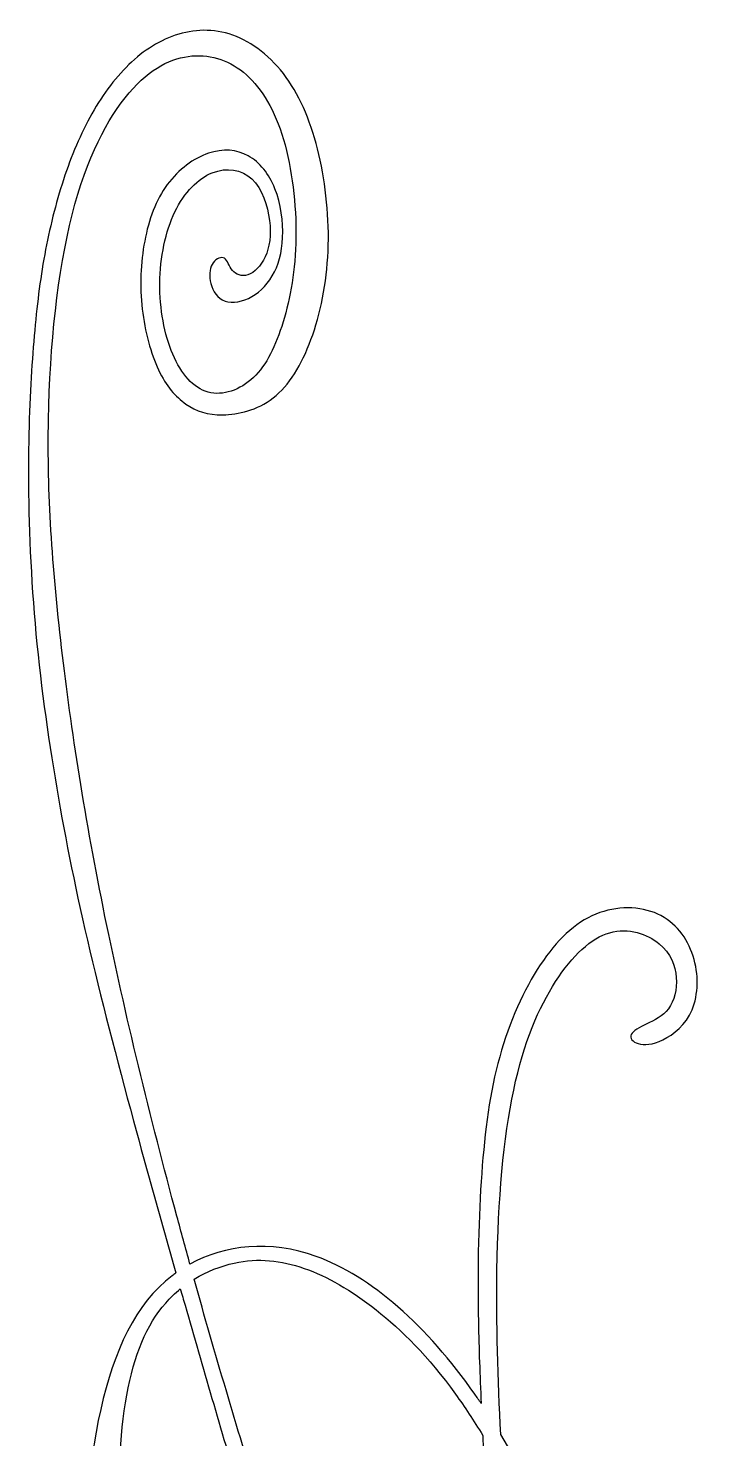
# Model space of a CAD drawing. Header units: millimetres. Extents: x -100 to 100, y -104 to 91.
# Drawn here: x 35.55 to 45.51, y 71.1 to 91.42 of the extents above; entities that cross this region are included whole.
import ezdxf

# ---------------------------------------------------------------- set-up
doc = ezdxf.new("R2010")
doc.units = ezdxf.units.MM
doc.header["$MEASUREMENT"] = 0
doc.layers.add('Layer 03', color=5, linetype='Continuous')

msp = doc.modelspace()

# ---------------------------------------------------------------- linework, layer by layer
at = {"layer": 'Layer 03'}
for points, knots in [([(37.886, 73.62), (37.823, 73.848), (37.379, 75.474), (36.576, 78.736), (35.972, 82.618), (35.753, 85.783), (36.091, 88.981), (37.005, 90.706), (37.936, 91.143), (38.741, 90.859), (39.295, 89.929), (39.482, 88.348), (39.257, 87.126), (38.858, 86.295), (38.109, 86.037), (37.585, 86.642), (37.379, 87.75), (37.609, 88.864), (38.198, 89.455), (38.847, 89.358), (39.085, 88.618), (39.007, 88.089), (38.714, 87.807), (38.466, 87.908), (38.41, 88.167), (38.196, 88.077), (38.14, 87.795), (38.309, 87.446), (38.737, 87.48), (39.108, 87.819), (39.265, 88.371), (39.162, 89.159), (38.756, 89.66), (38.164, 89.708), (37.5, 89.233), (37.188, 88.384), (37.148, 87.366), (37.409, 86.42), (37.813, 85.96), (38.302, 85.795), (39.132, 85.98), (39.676, 86.865), (39.947, 88.187), (39.796, 89.659), (39.333, 90.798), (38.509, 91.437), (37.65, 91.394), (36.938, 90.911), (36.386, 90.112), (35.999, 89.131), (35.746, 88.03), (35.62, 86.893), (35.533, 85.367), (35.596, 83.007), (35.921, 80.591), (36.364, 78.365), (37.025, 75.83), (37.474, 74.224), (37.682, 73.492)], [6945.601857, 6945.601857, 6945.601857, 6945.601857, 6946.385532, 6951.152988, 6955.920444, 6960.6879, 6965.455356, 6970.222812, 6974.990268, 6979.757724, 6984.52518, 6989.292636, 6994.060092, 6998.827549, 7003.595005, 7008.362461, 7013.129917, 7017.897373, 7022.664829, 7027.432285, 7032.199741, 7036.967197, 7041.734653, 7046.502109, 7051.269565, 7056.037022, 7060.804478, 7065.571934, 7070.33939, 7075.106846, 7079.874302, 7084.641758, 7089.409214, 7094.17667, 7098.944126, 7103.711582, 7108.479038, 7113.246495, 7118.013951, 7122.781407, 7127.548863, 7132.316319, 7137.083775, 7141.851231, 7146.618687, 7151.386143, 7156.153599, 7160.921055, 7165.688511, 7170.455968, 7175.223424, 7179.99088, 7184.758336, 7189.525792, 7194.293248, 7199.060704, 7203.82816, 7207.763917, 7207.763917, 7207.763917, 7207.763917]), ([(42.365, 71.168), (42.325, 71.956), (42.267, 73.884), (42.485, 76.322), (43.129, 77.813), (43.938, 78.569), (44.749, 78.276), (44.952, 77.742), (44.824, 77.244), (44.456, 77.078), (44.18, 76.93), (44.309, 76.765), (44.677, 76.784), (45.211, 77.208), (45.228, 78.092), (44.712, 78.773), (43.699, 78.79), (42.908, 78.034), (42.283, 76.652), (42.064, 74.994), (42.021, 73.314), (42.065, 72.015), (42.084, 71.613)], [6832.47945, 6832.47945, 6832.47945, 6832.47945, 6836.474479, 6841.808223, 6847.141968, 6852.475713, 6857.809458, 6863.143203, 6868.476948, 6873.810693, 6879.144438, 6884.478183, 6889.811928, 6895.145673, 6900.479418, 6905.813162, 6911.146907, 6916.480652, 6921.814397, 6927.148142, 6932.481887, 6934.811798, 6934.811798, 6934.811798, 6934.811798]), ([(42.084, 71.613), (42.053, 71.658), (41.34, 72.701), (39.8, 74.057), (38.392, 73.898), (37.886, 73.62)], [6934.811798, 6934.811798, 6934.811798, 6934.811798, 6935.066282, 6940.765503, 6945.601857, 6945.601857, 6945.601857, 6945.601857]), ([(37.946, 73.403), (38.132, 73.517), (38.689, 73.731), (39.526, 73.639), (40.548, 73.051), (41.451, 72.166), (41.977, 71.364), (42.106, 71.153)], [1637.225322, 1637.225322, 1637.225322, 1637.225322, 1640.392429, 1646.09165, 1651.79087, 1657.49009, 1659.383421, 1659.383421, 1659.383421, 1659.383421]), ([(37.682, 73.492), (37.664, 73.479), (37.107, 73.065), (36.482, 71.708), (36.259, 68.619), (37.038, 64.919), (38.024, 62.647), (38.888, 61.689), (39.145, 61.456)], [7207.763917, 7207.763917, 7207.763917, 7207.763917, 7207.94918, 7213.6484, 7219.347621, 7225.046841, 7230.746062, 7233.009609, 7233.009609, 7233.009609, 7233.009609]), ([(39.798, 67.318), (39.486, 68.314), (38.833, 70.361), (38.248, 72.324), (37.946, 73.403)], [1630.165179, 1630.165179, 1630.165179, 1630.165179, 1633.491263, 1637.225322, 1637.225322, 1637.225322, 1637.225322]), ([(39.133, 62.014), (39.118, 62.035), (38.737, 62.588), (37.978, 64.063), (37.256, 66.924), (36.811, 69.722), (36.897, 71.87), (37.305, 72.852), (37.673, 73.202), (37.747, 73.263)], [690.157138, 690.157138, 690.157138, 690.157138, 690.390498, 696.089718, 701.788939, 707.488159, 713.187379, 718.8866, 720.251007, 720.251007, 720.251007, 720.251007]), ([(37.747, 73.263), (37.77, 73.184), (38.047, 72.216), (38.597, 70.332), (39.197, 68.362), (39.517, 67.246), (39.574, 67.046)], [720.251007, 720.251007, 720.251007, 720.251007, 720.672688, 725.440144, 730.2076, 731.243934, 731.243934, 731.243934, 731.243934]), ([(42.106, 71.153), (42.126, 70.787), (42.206, 69.502), (42.385, 67.681), (42.867, 64.399), (43.239, 61.514), (43.592, 58.686), (43.798, 55.987), (43.873, 53.582), (43.873, 51.37), (43.691, 49.509), (43.427, 47.615), (43.13, 45.963), (42.724, 44.553), (42.504, 43.862)], [1659.383421, 1659.383421, 1659.383421, 1659.383421, 1661.501744, 1666.835489, 1672.169234, 1677.502979, 1682.836724, 1688.170469, 1693.504214, 1698.837959, 1704.171704, 1709.505449, 1714.839194, 1720.141101, 1720.141101, 1720.141101, 1720.141101]), ([(43.273, 43.515), (43.718, 44.712), (44.59, 47.638), (45.443, 52.583), (45.543, 57.753), (45.095, 63.683), (43.887, 67.963), (42.888, 70.287), (42.365, 71.168)], [6800.31521, 6800.31521, 6800.31521, 6800.31521, 6805.046108, 6810.745328, 6816.444549, 6822.143769, 6827.842989, 6832.47945, 6832.47945, 6832.47945, 6832.47945])]:
    msp.add_open_spline(points, degree=3, knots=knots, dxfattribs=at)

doc.saveas('drawing.dxf')
